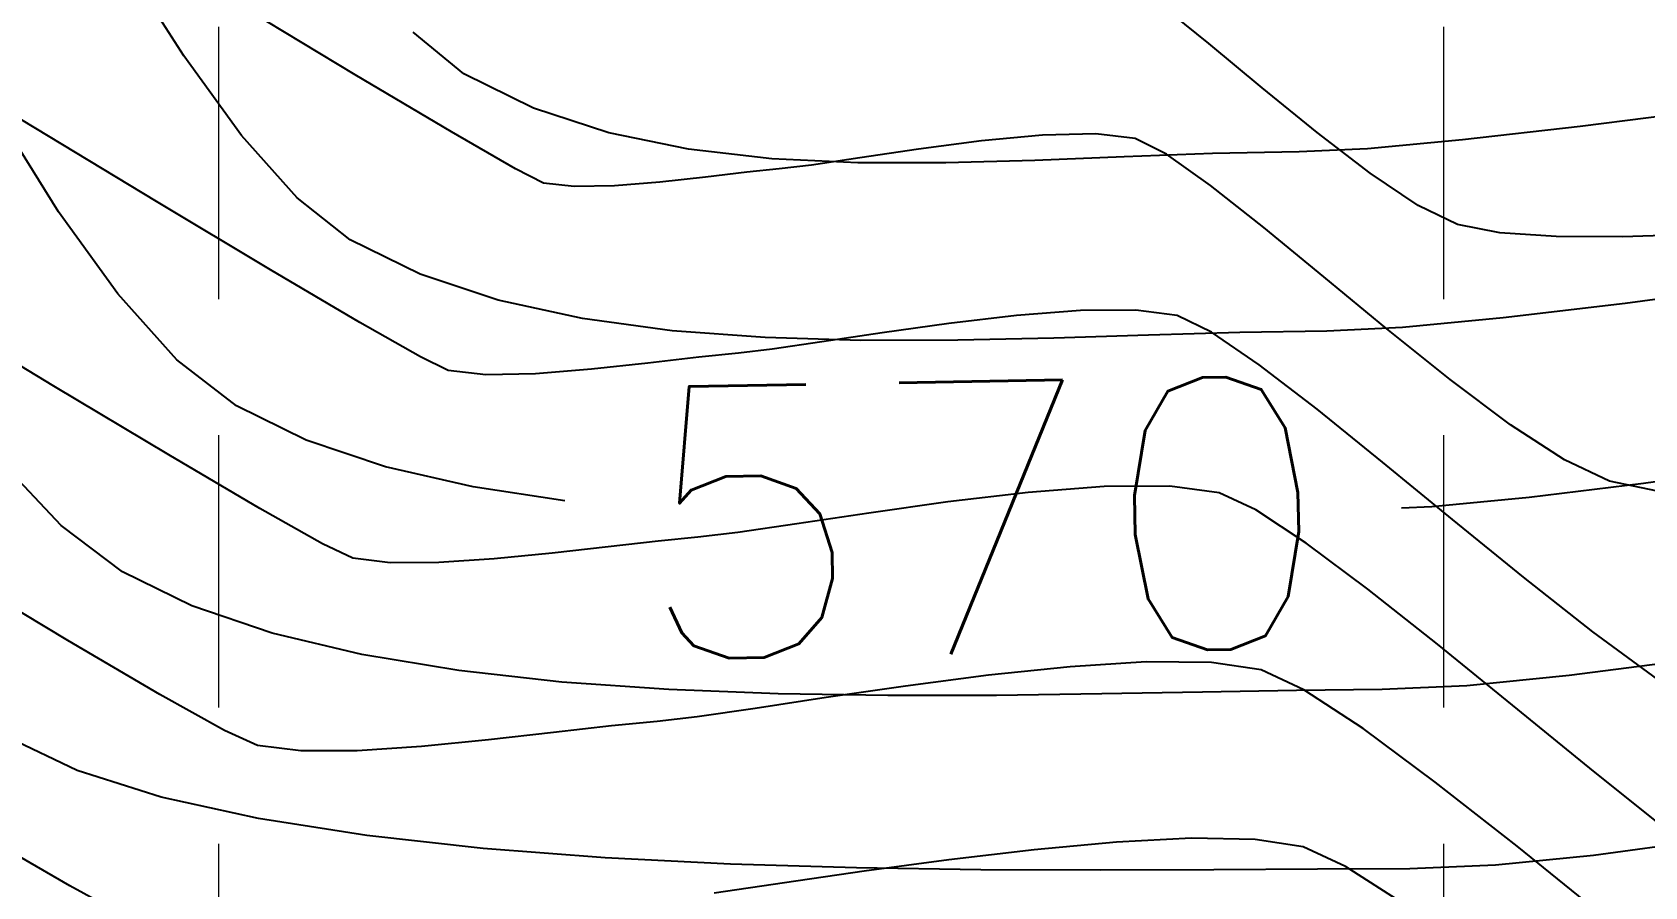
# Model space of a CAD drawing. Header units: inches. Extents: x 2547543 to 2548696, y 7125653 to 7126375.
# Drawn here: x 2547864.85 to 2547888.54, y 7125803.74 to 7125816.3 of the extents above; entities that cross this region are included whole.
import ezdxf

# ---------------------------------------------------------------- set-up
doc = ezdxf.new("R2010")
doc.units = ezdxf.units.IN
doc.header["$MEASUREMENT"] = 0
doc.linetypes.add('HIDDEN', pattern=[0.375, 0.25, -0.125])
for name, color, linetype in [('CONT-MJR', 6, 'Continuous'), ('CONT-MNR', 14, 'Continuous'), ('GRID', 254, 'HIDDEN'), ('V-TOPO-MAJR-E', 6, 'Continuous'), ('V-TOPO-MINR-E', 14, 'Continuous')]:
    doc.layers.add(name, color=color, linetype=linetype)
doc.styles.add('L80', font='simplex', dxfattribs={"height": 3.2})

msp = doc.modelspace()

# ---------------------------------------------------------------- linework, layer by layer
at = {"layer": 'CONT-MJR', "color": 35, "extrusion": (0.8481857699548482, 0.529698876387426, 0), "elevation": 5935598.523571566}
msp.add_lwpolyline([(4694412.392285161, 570.0000000000009), (4694414.036346219, 570.0000000000009)], dxfattribs=at)
at = {"layer": 'CONT-MJR', "color": 35, "extrusion": (0.8107810658775308, 0.5853495222638307, 0), "elevation": 6236852.510917101}
msp.add_lwpolyline([(4286081.608860355, 570), (4286083.095196875, 570)], dxfattribs=at)
at = {"layer": 'CONT-MJR', "color": 35, "extrusion": (0.7431583726636057, 0.6691155603780122, 0), "elevation": 6661460.020519225}
msp.add_lwpolyline([(3590789.029406239, 570), (3590790.330243183, 570)], dxfattribs=at)
at = {"layer": 'CONT-MJR', "color": 35, "extrusion": (-0.6145847360779467, -0.7888508111043562, 0), "elevation": -7187082.32296567}
msp.add_lwpolyline([(-2369526.936534769, 570), (-2369528.041951516, 570)], dxfattribs=at)
at = {"layer": 'CONT-MJR', "color": 35, "extrusion": (-0.4405206616641555, -0.8977424723421382, 0), "elevation": -7519531.440907484}
msp.add_lwpolyline([(-851736.5693057757, 570.0000000000009), (-851737.711536401, 570.0000000000009)], dxfattribs=at)
at = {"layer": 'CONT-MJR', "color": 35, "elevation": 570}
for points in [[(2547870.040489074, 7125809.911001123), (2547868.872240207, 7125810.303688863)], [(2547886.83863526, 7125809.459823173), (2547885.407575082, 7125809.323372608)], [(2547885.407575082, 7125809.323372608), (2547884.962265835, 7125809.303550146)]]:
    msp.add_lwpolyline(points, dxfattribs=at)
at = {"layer": 'CONT-MJR', "color": 35, "extrusion": (-0.2233369203784027, -0.9747413092692292, 0), "elevation": -7514854.730620112}
msp.add_lwpolyline([(892059.0586930204, 570.0000000000009), (892057.7383892734, 570.0000000000009)], dxfattribs=at)
at = {"layer": 'CONT-MJR', "color": 35, "extrusion": (0.1374461089894027, -0.9905092463595043, 0), "elevation": -6707982.999404491}
msp.add_lwpolyline([(3503123.845540655, 570), (3503121.947859622, 570)], dxfattribs=at)
at = {"layer": 'CONT-MJR', "color": 35, "extrusion": (-0.1500890587465723, -0.9886724808775493, 0), "elevation": -7427499.480782314}
msp.add_lwpolyline([(1449505.568966596, 570.0000000000009), (1449504.208168508, 570.0000000000009)], dxfattribs=at)
at = {"layer": 'CONT-MJR', "color": 35, "extrusion": (0.1220745557814132, -0.9925209331952505, 0), "elevation": -6761482.900827533}
msp.add_lwpolyline([(3398712.739213537, 570.0000000000009), (3398711.047149071, 570.0000000000009)], dxfattribs=at)
at = {"layer": 'CONT-MNR', "color": 35, "extrusion": (0.8432562842490144, 0.5375117106394477, 0), "elevation": 5978714.442309644}
msp.add_lwpolyline([(4639380.690602261, 569), (4639382.324346642, 569)], dxfattribs=at)
at = {"layer": 'CONT-MNR', "color": 35}
for points, elevation in [([(2547871.187776972, 7125815.684166664), (2547870.443033512, 7125816.295718441)], 568), ([(2547872.212996823, 7125815.179081288), (2547871.187776972, 7125815.684166664)], 568), ([(2547884.463323835, 7125814.585302898), (2547883.461025986, 7125814.53799658)], 568), ([(2547880.888134504, 7125814.466697446), (2547879.578661043, 7125814.413591688)], 568), ([(2547882.186560727, 7125814.515194901), (2547880.888134504, 7125814.466697446)], 568), ([(2547869.517294116, 7125813.245515859), (2547868.73909202, 7125813.862053969)], 569), ([(2547870.546444661, 7125812.739943599), (2547869.517294116, 7125813.245515859)], 569), ([(2547871.691319429, 7125812.359789393), (2547870.546444661, 7125812.739943599)], 569), ([(2547890.28851022, 7125812.584019078), (2547888.247995823, 7125812.31293605)], 569), ([(2547888.247995823, 7125812.31293605), (2547886.458160498, 7125812.098713561)], 569), ([(2547884.978119746, 7125811.957496895), (2547883.866989067, 7125811.905431334)], 569), ([(2547886.458160498, 7125812.098713561), (2547884.978119746, 7125811.957496895)], 569), ([(2547879.858628682, 7125811.804159475), (2547878.443964088, 7125811.772486784)], 569), ([(2547881.247498996, 7125811.847689747), (2547879.858628682, 7125811.804159475)], 569), ([(2547882.5903581, 7125811.886854674), (2547881.247498996, 7125811.847689747)], 569), ([(2547883.866989067, 7125811.905431334), (2547882.5903581, 7125811.886854674)], 569), ([(2547868.373067502, 7125807.468073632), (2547867.193222897, 7125807.869244114)], 571), ([(2547871.117730822, 7125806.918996324), (2547869.689893162, 7125807.154668978)], 571), ([(2547874.202565908, 7125806.640711704), (2547872.630611423, 7125806.751021842)], 571), ([(2547879.013182092, 7125806.555429079), (2547877.4198203, 7125806.552949151)], 571), ([(2547884.678915229, 7125806.640300845), (2547883.420577164, 7125806.627907751)], 571), ([(2547865.50935652, 7125805.453334921), (2547864.505845551, 7125805.929563444)], 572), ([(2547869.762300858, 7125804.494979025), (2547868.174413056, 7125804.743927937)], 572), ([(2547875.105455817, 7125804.076527901), (2547873.264651122, 7125804.169164233)], 572), ([(2547887.786008382, 7125804.20486206), (2547886.3474691, 7125804.061471462)], 572), ([(2547878.782179926, 7125803.992371238), (2547876.95690838, 7125804.020225311)], 572), ([(2547882.206864443, 7125803.990467738), (2547880.544441574, 7125803.985080455)], 572), ([(2547885.08487831, 7125804.007735599), (2547883.732619649, 7125804.000647862)], 572)]:
    msp.add_lwpolyline(points, dxfattribs=dict(at, elevation=elevation))
at = {"layer": 'CONT-MNR', "color": 35, "extrusion": (0.8094388364788023, 0.5872041978731444, 0), "elevation": 6246651.59872214}
msp.add_lwpolyline([(4271792.483587674, 569.0000000000009), (4271793.929860994, 569.0000000000009)], dxfattribs=at)
at = {"layer": 'CONT-MNR', "color": 35, "extrusion": (-0.3114945070215788, -0.9502479529551136, 0), "elevation": -7564939.485999895}
msp.add_lwpolyline([(201459.2308571232, 568), (201458.0684566372, 568)], dxfattribs=at)
at = {"layer": 'CONT-MNR', "color": 35, "extrusion": (0.1247924254424204, -0.9921828715273199, 0), "elevation": -6752154.429514118}
msp.add_lwpolyline([(3417220.174830804, 568.0000000000009), (3417218.151074272, 568.0000000000009)], dxfattribs=at)
at = {"layer": 'CONT-MNR', "color": 35, "extrusion": (0.200911166993852, 0.9796094645200039, 0), "elevation": 7492411.83873459}
msp.add_lwpolyline([(-1064266.240997808, 568.0000000000009), (-1064265.045619616, 568.0000000000009)], dxfattribs=at)
at = {"layer": 'CONT-MNR', "color": 35, "extrusion": (0.1134696409941609, -0.9935414639423239, 0), "elevation": -6790684.689579407}
msp.add_lwpolyline([(3339995.62555857, 568.0000000000005), (3339993.883589817, 568.0000000000005)], dxfattribs=at)
at = {"layer": 'CONT-MNR', "color": 35, "extrusion": (0.7470599608611546, 0.6647566583932275, 0), "elevation": 6640342.931776579}
msp.add_lwpolyline([(3629697.515866532, 569), (3629698.743292449, 569)], dxfattribs=at)
at = {"layer": 'CONT-MNR', "color": 35, "extrusion": (-0.1130580249960916, -0.9935883871020149, 0), "elevation": -7368184.269801182}
msp.add_lwpolyline([(1725909.213517622, 568.0000000000009), (1725907.981090603, 568.0000000000009)], dxfattribs=at)
at = {"layer": 'CONT-MNR', "color": 35, "extrusion": (0.09222136466571927, -0.9957385298858292, 0), "elevation": -6860478.757190201}
msp.add_lwpolyline([(3194180.476718174, 568), (3194179.07524054, 568)], dxfattribs=at)
at = {"layer": 'CONT-MNR', "color": 35, "extrusion": (-0.04705289825583746, -0.9988923989928675, 0), "elevation": -7237806.814948476}
msp.add_lwpolyline([(2209764.728206613, 568.0000000000009), (2209763.461670965, 568.0000000000009)], dxfattribs=at)
at = {"layer": 'CONT-MNR', "color": 35, "extrusion": (-0.0007271324311651349, -0.9999997356391789, 0), "elevation": -7127665.138100507}
msp.add_lwpolyline([(2542696.186762922, 568), (2542694.893935814, 568)], dxfattribs=at)
at = {"layer": 'CONT-MNR', "color": 35, "extrusion": (0.02799941373928723, -0.9996079395594337, 0), "elevation": -7051681.529172495}
msp.add_lwpolyline([(2746399.281866454, 568.0000000000009), (2746397.973746617, 568.0000000000009)], dxfattribs=at)
at = {"layer": 'CONT-MNR', "color": 35, "extrusion": (0.01788831040981471, -0.999839991373961, 0), "elevation": -7079097.015964082}
msp.add_lwpolyline([(2674944.560072533, 568.0000000000009), (2674943.285403316, 568.0000000000009)], dxfattribs=at)
at = {"layer": 'CONT-MNR', "color": 35, "extrusion": (-0.2134153754197194, -0.9769615537647632, 0), "elevation": -7505399.708380213}
msp.add_lwpolyline([(968416.0360421739, 569), (968414.7664097555, 569)], dxfattribs=at)
at = {"layer": 'CONT-MNR', "color": 35, "extrusion": (-0.1340608821462367, -0.9909730974543017, 0), "elevation": -7403058.170365905}
msp.add_lwpolyline([(1569582.204068345, 569.0000000000009), (1569580.876411288, 569.0000000000009)], dxfattribs=at)
at = {"layer": 'CONT-MNR', "color": 35, "extrusion": (-0.07365523735429222, -0.9972837640362361, 0), "elevation": -7294120.806699404}
msp.add_lwpolyline([(2016101.626556106, 569), (2016100.252076834, 569)], dxfattribs=at)
at = {"layer": 'CONT-MNR', "color": 35, "extrusion": (-0.0289514162582566, -0.9995808198923393, 0), "elevation": -7196589.418638766}
msp.add_lwpolyline([(2340506.661657782, 569), (2340505.255465967, 569)], dxfattribs=at)
at = {"layer": 'CONT-MNR', "color": 35, "extrusion": (0.002529270495293418, -0.9999968013902654, 0), "elevation": -7119344.706021974}
msp.add_lwpolyline([(2565893.399766461, 569.0000000000009), (2565891.979519973, 569.0000000000009)], dxfattribs=at)
at = {"layer": 'CONT-MNR', "color": 35, "extrusion": (0.7288227916021132, 0.6847023721598332, 0), "elevation": 6736000.641153516}
msp.add_lwpolyline([(3448922.645408319, 571), (3448923.895852824, 571)], dxfattribs=at)
at = {"layer": 'CONT-MNR', "color": 35, "extrusion": (-0.6022435285562965, -0.7983124277574923, 0), "elevation": -7223057.294485033}
msp.add_lwpolyline([(-2257478.742663407, 571.0000000000009), (-2257479.871940726, 571.0000000000009)], dxfattribs=at)
at = {"layer": 'CONT-MNR', "color": 35, "extrusion": (-0.4405077029677867, -0.8977488310357437, 0), "elevation": -7519540.809552807}
msp.add_lwpolyline([(-851628.4619203266, 571), (-851629.5946363551, 571)], dxfattribs=at)
at = {"layer": 'CONT-MNR', "color": 35, "extrusion": (-0.2315329487789834, -0.9728270625500242, 0), "elevation": -7522093.824980129}
msp.add_lwpolyline([(828777.4432281202, 571.0000000000005), (828776.0896209781, 571.0000000000005)], dxfattribs=at)
at = {"layer": 'CONT-MNR', "color": 35, "extrusion": (0.1296250002671823, -0.9915630889185686, 0), "elevation": -6735417.138070473}
msp.add_lwpolyline([(3450075.568290657, 571.0000000000009), (3450073.841983198, 571.0000000000009)], dxfattribs=at)
at = {"layer": 'CONT-MNR', "color": 35, "extrusion": (-0.1103514707442926, -0.9938926264464244, 0), "elevation": -7363448.279379863}
msp.add_lwpolyline([(1745968.565474479, 571.0000000000009), (1745967.043297374, 571.0000000000009)], dxfattribs=at)
at = {"layer": 'CONT-MNR', "color": 35, "extrusion": (0.09888991857316211, -0.9950983790583691, 0), "elevation": -6838918.460977964}
msp.add_lwpolyline([(3240069.107757564, 571.0000000000009), (3240067.598331613, 571.0000000000009)], dxfattribs=at)
at = {"layer": 'CONT-MNR', "color": 35, "extrusion": (-0.03902153727817993, -0.9992383697739232, 0), "elevation": -7219801.3791645}
msp.add_lwpolyline([(2267875.341376065, 571), (2267873.735093359, 571)], dxfattribs=at)
at = {"layer": 'CONT-MNR', "color": 35, "extrusion": (-0.01555636651465771, -0.9998789924090125, 0), "elevation": -7164579.991241484}
msp.add_lwpolyline([(2436717.44886137, 571.0000000000009), (2436715.836471179, 571.0000000000009)], dxfattribs=at)
at = {"layer": 'CONT-MNR', "color": 35, "extrusion": (0.01291993711998457, -0.9999165341291322, 0), "elevation": -7092293.357139656}
msp.add_lwpolyline([(2639732.873555419, 571.0000000000009), (2639731.32486671, 571.0000000000009)], dxfattribs=at)
at = {"layer": 'CONT-MNR', "color": 35, "extrusion": (0.01860849135223681, -0.999826847033822, 0), "elevation": -7077160.507493394}
msp.add_lwpolyline([(2680041.376745528, 571.0000000000005), (2680039.898701556, 571.0000000000005)], dxfattribs=at)
at = {"layer": 'CONT-MNR', "color": 35, "extrusion": (0.01807429766561176, -0.999836646539771, 0), "elevation": -7078591.399377372}
msp.add_lwpolyline([(2676261.165104548, 571), (2676259.78383133, 571)], dxfattribs=at)
at = {"layer": 'CONT-MNR', "color": 35, "extrusion": (0.0446419358248269, -0.9990030518300792, 0), "elevation": -7004960.076086396}
msp.add_lwpolyline([(2863455.620417271, 571.0000000000005), (2863454.37268385, 571.0000000000005)], dxfattribs=at)
at = {"layer": 'CONT-MNR', "color": 35, "extrusion": (-0.3029141600189605, -0.953017844355502, 0), "elevation": -7562804.293041939}
msp.add_lwpolyline([(269655.2181012463, 572.0000000000009), (269653.9220792088, 572.0000000000009)], dxfattribs=at)
at = {"layer": 'CONT-MNR', "color": 35, "extrusion": (-0.2163204832721851, -0.9763224101273557, 0), "elevation": -7508238.936491524}
msp.add_lwpolyline([(946083.2708200205, 572.0000000000009), (946081.8062173512, 572.0000000000009)], dxfattribs=at)
at = {"layer": 'CONT-MNR', "color": 35, "extrusion": (-0.109896154047555, -0.9939430744894581, 0), "elevation": -7362645.115841181}
msp.add_lwpolyline([(1749340.715883883, 572.0000000000009), (1749338.996447066, 572.0000000000009)], dxfattribs=at)
at = {"layer": 'CONT-MNR', "color": 35, "extrusion": (0.1343359735298413, -0.9909358436426597, 0), "elevation": -6718941.815199172}
msp.add_lwpolyline([(3482046.774037224, 572), (3482045.177778225, 572)], dxfattribs=at)
at = {"layer": 'CONT-MNR', "color": 35, "extrusion": (-0.07609234248586119, -0.9971007749545752, 0), "elevation": -7299018.504312605}
msp.add_lwpolyline([(1998267.275342455, 572.0000000000005), (1998265.476800128, 572.0000000000005)], dxfattribs=at)
at = {"layer": 'CONT-MNR', "color": 35, "extrusion": (-0.03039590434018305, -0.9995379377489093, 0), "elevation": -7199956.479431639}
msp.add_lwpolyline([(2330104.421800508, 572), (2330102.569492063, 572)], dxfattribs=at)
at = {"layer": 'CONT-MNR', "color": 35, "extrusion": (-0.00413713821554011, -0.9999914420070732, 0), "elevation": -7136283.936469398}
msp.add_lwpolyline([(2518378.303714774, 572.0000000000009), (2518376.541438044, 572.0000000000009)], dxfattribs=at)
at = {"layer": 'CONT-MNR', "color": 35, "extrusion": (0.006672037897912013, -0.9999777417074288, 0), "elevation": -7108645.815594099}
msp.add_lwpolyline([(2595370.655423507, 572.0000000000005), (2595369.129634339, 572.0000000000005)], dxfattribs=at)
at = {"layer": 'CONT-MNR', "color": 35, "extrusion": (0.04252150618209608, -0.999095551742678, 0), "elevation": -7011019.175330862}
msp.add_lwpolyline([(2848581.837554542, 572.0000000000009), (2848580.573820769, 572.0000000000009)], dxfattribs=at)
at = {"layer": 'GRID', "color": 252, "linetype": 'HIDDEN', "lineweight": 0, "ltscale": 16}
for p, q in [((2547867.583313598, 7126356.376313465), (2547867.583313598, 7125726.296813901)), ((2547885.583313597, 7126356.376313465), (2547885.583313597, 7125726.296813901))]:
    msp.add_line(p, q, dxfattribs=at)
at = {"layer": 'V-TOPO-MAJR-E', "color": 35, "elevation": 570}
for points in [[(2547865.167552961, 7125811.098312451), (2547863.184835703, 7125812.298929939)], [(2547866.857429586, 7125810.08595118), (2547865.167552961, 7125811.098312451)], [(2547868.193129069, 7125809.301178055), (2547866.857429586, 7125810.08595118)], [(2547880.597643501, 7125809.621970928), (2547879.481734082, 7125809.534794193)], [(2547881.561491241, 7125809.630333394), (2547880.597643501, 7125809.621970928)], [(2547883.565595448, 7125808.79110283), (2547882.824330169, 7125809.280289054)], [(2547872.487536656, 7125808.642228404), (2547871.636480262, 7125808.558621587)], [(2547874.045453992, 7125808.821935816), (2547873.311687076, 7125808.736636904)], [(2547870.107559684, 7125808.503458089), (2547869.556650566, 7125808.571723953)], [(2547870.821995427, 7125808.505727725), (2547870.107559684, 7125808.503458089)], [(2547886.594452032, 7125806.412985368), (2547885.492778926, 7125807.3062675)], [(2547887.732015985, 7125805.487371575), (2547886.594452032, 7125806.412985368)]]:
    msp.add_lwpolyline(points, dxfattribs=at)
at = {"layer": 'V-TOPO-MAJR-E', "color": 35, "extrusion": (-0.1336789130813595, -0.9910246960582699, 0), "elevation": -7402451.360870429}
msp.add_lwpolyline([(1572443.796391034, 570), (1572443.063861675, 570)], dxfattribs=at)
at = {"layer": 'V-TOPO-MAJR-E', "color": 35, "extrusion": (0.1383421026768113, -0.990384502416591, 0), "elevation": -6704812.351914897}
msp.add_lwpolyline([(3509178.637116665, 570), (3509177.46329109, 570)], dxfattribs=at)
at = {"layer": 'V-TOPO-MAJR-E', "color": 35, "extrusion": (0.1163803236161188, -0.9932047222375695, 0), "elevation": -6780864.641104012}
msp.add_lwpolyline([(3359869.952636675, 570), (3359868.762409021, 570)], dxfattribs=at)
at = {"layer": 'V-TOPO-MAJR-E', "color": 35, "extrusion": (-0.4250642454343168, -0.9051631826656201, 0), "elevation": -7533034.097393615}
msp.add_lwpolyline([(-722677.0185051542, 570.0000000000005), (-722677.6116404603, 570.0000000000005)], dxfattribs=at)
at = {"layer": 'V-TOPO-MAJR-E', "color": 35, "extrusion": (-0.4904400239080989, -0.8714749468280908, 0), "elevation": -7459540.819404168}
msp.add_lwpolyline([(-1274377.73000742, 570.0000000000009), (-1274378.78590218, 570.0000000000009)], dxfattribs=at)
at = {"layer": 'V-TOPO-MAJR-E', "color": 35, "extrusion": (0.1485436107893207, -0.9889058578518335, 0), "elevation": -6668283.623538363}
msp.add_lwpolyline([(3578104.059318391, 570.0000000000005), (3578102.99035292, 570.0000000000005)], dxfattribs=at)
at = {"layer": 'V-TOPO-MAJR-E', "color": 35, "extrusion": (0.09659307392742196, -0.9953239563424823, 0), "elevation": -6846381.242759021}
msp.add_lwpolyline([(3224264.436143797, 570), (3224263.853513516, 570)], dxfattribs=at)
at = {"layer": 'V-TOPO-MAJR-E', "color": 35, "extrusion": (0.1166828807411145, -0.9931692229131726, 0), "elevation": -6779840.715149278}
msp.add_lwpolyline([(3361931.162065928, 570.0000000000009), (3361930.569269456, 570.0000000000009)], dxfattribs=at)
at = {"layer": 'V-TOPO-MAJR-E', "color": 35, "extrusion": (0.1459243281103145, -0.9892957548001271, 0), "elevation": -6677735.562435329}
msp.add_lwpolyline([(3560431.891176814, 570), (3560431.015965941, 570)], dxfattribs=at)
at = {"layer": 'V-TOPO-MAJR-E', "color": 35, "extrusion": (-0.4307445536364675, -0.9024738940891976, 0), "elevation": -7528337.145161292}
msp.add_lwpolyline([(-770017.4721043943, 570), (-770017.9633492604, 570)], dxfattribs=at)
at = {"layer": 'V-TOPO-MAJR-E', "color": 35, "extrusion": (0.1138082329219925, -0.9935027358387966, 0), "elevation": -6789541.515600554}
msp.add_lwpolyline([(3342294.806188507, 570), (3342293.976648345, 570)], dxfattribs=at)
at = {"layer": 'V-TOPO-MAJR-E', "color": 35, "extrusion": (-0.5985381237373143, -0.80109432305629, 0), "elevation": -7233450.41858972}
msp.add_lwpolyline([(-2223972.035868714, 570.0000000000009), (-2223973.163730616, 570.0000000000009)], dxfattribs=at)
at = {"layer": 'V-TOPO-MAJR-E', "color": 35, "extrusion": (0.06480498377437129, -0.9978979477271228, 0), "elevation": -6945714.956483565}
msp.add_lwpolyline([(3004303.785136549, 570), (3004302.968936016, 570)], dxfattribs=at)
at = {"layer": 'V-TOPO-MAJR-E', "color": 35, "extrusion": (0.6204060493158231, 0.7842807749603026, 0), "elevation": 7169357.249061337}
msp.add_lwpolyline([(2422636.350280479, 570.0000000000009), (2422637.655501445, 570.0000000000009)], dxfattribs=at)
at = {"layer": 'V-TOPO-MAJR-E', "color": 35, "extrusion": (-0.6254081229278985, -0.7802978147962498, 0), "elevation": -7153720.134370305}
msp.add_lwpolyline([(-2468423.954695745, 570), (-2468425.40456813, 570)], dxfattribs=at)
at = {"layer": 'V-TOPO-MINR-E', "color": 35, "extrusion": (-0.5150030878103975, -0.8571883221006665, 0), "elevation": -7420326.68735721}
msp.add_lwpolyline([(-1485813.013370589, 568), (-1485815.134310601, 568)], dxfattribs=at)
at = {"layer": 'V-TOPO-MINR-E', "color": 35, "extrusion": (-0.6269721625198464, -0.7790416596210933, 0), "elevation": -7148758.794598592}
msp.add_lwpolyline([(-2482782.020804235, 567), (-2482782.929258647, 567)], dxfattribs=at)
at = {"layer": 'V-TOPO-MINR-E', "color": 35, "extrusion": (-0.6372479411040362, -0.7706588490108104, 0), "elevation": -7115205.900227989}
msp.add_lwpolyline([(-2577362.727909744, 567.0000000000009), (-2577363.74296301, 567.0000000000009)], dxfattribs=at)
at = {"layer": 'V-TOPO-MINR-E', "color": 35, "extrusion": (-0.510498881024971, -0.8598784172615641, 0), "elevation": -7428019.678107237}
msp.add_lwpolyline([(-1446861.210874112, 568), (-1446862.854405581, 568)], dxfattribs=at)
at = {"layer": 'V-TOPO-MINR-E', "color": 35, "extrusion": (-0.6313789226782077, -0.7754744715319171, 0), "elevation": -7134567.56595421}
msp.add_lwpolyline([(-2523270.503187544, 567.0000000000009), (-2523271.543193831, 567.0000000000009)], dxfattribs=at)
at = {"layer": 'V-TOPO-MINR-E', "color": 35, "extrusion": (-0.5173362428322301, -0.8557822222109032, 0), "elevation": -7416248.54926051}
msp.add_lwpolyline([(-1506022.739476626, 569.0000000000005), (-1506025.056560767, 569.0000000000005)], dxfattribs=at)
at = {"layer": 'V-TOPO-MINR-E', "color": 35, "extrusion": (-0.5002654810652261, -0.8658720739546795, 0), "elevation": -7444655.982827807}
msp.add_lwpolyline([(-1358667.744112575, 568), (-1358668.833537659, 568)], dxfattribs=at)
at = {"layer": 'V-TOPO-MINR-E', "color": 35, "extrusion": (0.0939091345143035, -0.9955807724412794, 0), "elevation": -6855055.009612188}
msp.add_lwpolyline([(3205799.128302005, 568), (3205798.227886805, 568)], dxfattribs=at)
at = {"layer": 'V-TOPO-MINR-E', "color": 35, "extrusion": (0.02713395001843803, -0.9996318065950067, 0), "elevation": -7054057.065007928}
msp.add_lwpolyline([(2740293.862052801, 568), (2740293.07911448, 568)], dxfattribs=at)
at = {"layer": 'V-TOPO-MINR-E', "color": 35, "extrusion": (-0.1196805779350762, -0.9928124491892344, 0), "elevation": -7379529.455842077}
msp.add_lwpolyline([(1676746.403250316, 568.0000000000005), (1676745.817693227, 568.0000000000005)], dxfattribs=at)
at = {"layer": 'V-TOPO-MINR-E', "color": 35, "extrusion": (-0.6088354471146871, -0.7932965387146595, 0), "elevation": -7204126.162031485}
msp.add_lwpolyline([(-2317220.332127486, 567.0000000000009), (-2317221.315920344, 567.0000000000009)], dxfattribs=at)
at = {"layer": 'V-TOPO-MINR-E', "color": 35, "extrusion": (0.1460163472816645, -0.9892821773015628, 0), "elevation": -6677409.541567871}
msp.add_lwpolyline([(3561055.583227193, 568.0000000000009), (3561054.712433102, 568.0000000000009)], dxfattribs=at)
at = {"layer": 'V-TOPO-MINR-E', "color": 35, "extrusion": (0.1288173288456153, -0.991668339612131, 0), "elevation": -6738233.890211919}
msp.add_lwpolyline([(3444579.147520182, 568), (3444578.217061516, 568)], dxfattribs=at)
at = {"layer": 'V-TOPO-MINR-E', "color": 35, "extrusion": (-0.4489563265635778, -0.8935537011498179, 0), "elevation": -7511185.447841179}
msp.add_lwpolyline([(-922510.5472847181, 568), (-922511.0615014797, 568)], dxfattribs=at)
at = {"layer": 'V-TOPO-MINR-E', "color": 35, "extrusion": (0.1202302889207381, -0.9927460287636692, 0), "elevation": -6767791.989651247}
msp.add_lwpolyline([(3386132.792291158, 568.0000000000009), (3386132.31238653, 568.0000000000009)], dxfattribs=at)
at = {"layer": 'V-TOPO-MINR-E', "color": 35, "extrusion": (0.1476959180631575, -0.989032818357147, 0), "elevation": -6671353.316219227}
msp.add_lwpolyline([(3572387.686258917, 568.0000000000009), (3572386.965655854, 568.0000000000009)], dxfattribs=at)
at = {"layer": 'V-TOPO-MINR-E', "color": 35}
for points, elevation in [([(2547882.158328092, 7125814.046582713), (2547881.512924574, 7125814.503466241)], 568), ([(2547872.808503051, 7125814.028763082), (2547872.35744595, 7125814.078113486)], 568), ([(2547874.068362998, 7125814.095945916), (2547873.40175981, 7125814.041906388)], 568), ([(2547875.819718841, 7125814.287466924), (2547875.346195743, 7125814.240323674)], 568), ([(2547882.943658629, 7125813.425374554), (2547882.158328092, 7125814.046582713)], 568), ([(2547885.785527832, 7125813.470721831), (2547885.20809829, 7125813.751947031)], 567), ([(2547886.408390819, 7125813.348466188), (2547885.785527832, 7125813.470721831)], 567), ([(2547887.238828442, 7125813.294845053), (2547886.408390819, 7125813.348466188)], 567), ([(2547888.211624421, 7125813.292276764), (2547887.238828442, 7125813.294845053)], 567), ([(2547877.336216734, 7125811.882150257), (2547876.446625936, 7125811.748524767)], 569), ([(2547885.679250285, 7125811.192782547), (2547884.750115933, 7125811.936776443)], 568), ([(2547874.639162879, 7125811.524760308), (2547873.891668787, 7125811.437240242)], 569), ([(2547875.717990138, 7125811.641048627), (2547875.222539356, 7125811.582840395)], 569), ([(2547871.512746814, 7125811.264119437), (2547870.957048258, 7125811.32491872)], 569), ([(2547872.243634154, 7125811.280311881), (2547871.512746814, 7125811.264119437)], 569), ([(2547873.064883679, 7125811.346888124), (2547872.243634154, 7125811.280311881)], 569), ([(2547873.891668787, 7125811.437240242), (2547873.064883679, 7125811.346888124)], 569), ([(2547888.018321658, 7125809.702397809), (2547887.359349355, 7125810.013895202)], 568), ([(2547865.369022449, 7125807.363251453), (2547863.674847519, 7125808.378757702)], 571), ([(2547887.777056521, 7125807.48799051), (2547886.756257543, 7125808.289726437)], 569), ([(2547888.729305498, 7125806.79055269), (2547887.777056521, 7125807.48799051)], 569), ([(2547882.172324718, 7125807.038950188), (2547881.21372241, 7125807.046368375)], 571), ([(2547878.896416099, 7125806.850369256), (2547877.677381665, 7125806.691655789)], 571), ([(2547876.511206093, 7125806.522268943), (2547875.467724165, 7125806.364560639)], 571), ([(2547873.356379129, 7125806.108391128), (2547872.506335088, 7125806.009575237)], 571), ([(2547870.56566491, 7125805.803350541), (2547869.622111903, 7125805.742074799)], 571), ([(2547871.551584827, 7125805.900206197), (2547870.56566491, 7125805.803350541)], 571), ([(2547872.506335088, 7125806.009575237), (2547871.551584827, 7125805.900206197)], 571), ([(2547869.622111903, 7125805.742074799), (2547868.794462369, 7125805.739445503)], 571), ([(2547886.662103952, 7125804.338043529), (2547885.460376162, 7125805.281308691)], 571), ([(2547865.39863088, 7125803.755110068), (2547864.171292117, 7125804.467410437)], 572), ([(2547880.776437298, 7125804.398962936), (2547879.567961433, 7125804.287703016)], 572), ([(2547882.813114014, 7125804.438310309), (2547881.878132708, 7125804.455149624)], 572), ([(2547878.312638759, 7125804.139322636), (2547877.070402923, 7125803.971774565)], 572), ([(2547884.141401626, 7125804.043388604), (2547883.521447572, 7125804.33049222)], 572), ([(2547877.070402923, 7125803.971774565), (2547875.901187572, 7125803.803011576)], 572)]:
    msp.add_lwpolyline(points, dxfattribs=dict(at, elevation=elevation))
at = {"layer": 'V-TOPO-MINR-E', "color": 35, "extrusion": (0.4578305416013393, 0.8890394789754977, 0), "elevation": 7501623.816622846}
msp.add_lwpolyline([(997256.205573326, 568.0000000000009), (997256.6647672923, 568.0000000000009)], dxfattribs=at)
at = {"layer": 'V-TOPO-MINR-E', "color": 35, "extrusion": (0.1086345074346583, -0.9940817591095962, 0), "elevation": -6806854.76716372}
msp.add_lwpolyline([(3306905.115343785, 568), (3306904.440252042, 568)], dxfattribs=at)
at = {"layer": 'V-TOPO-MINR-E', "color": 35, "extrusion": (0.1162902377629118, -0.9932152740473967, 0), "elevation": -6781174.513714559}
msp.add_lwpolyline([(3359251.342471995, 568.0000000000005), (3359250.731590977, 568.0000000000005)], dxfattribs=at)
at = {"layer": 'V-TOPO-MINR-E', "color": 35, "extrusion": (-0.5583181329717692, -0.8296269417002549, 0), "elevation": -7334297.582565263}
msp.add_lwpolyline([(-1864676.816893722, 567.0000000000009), (-1864677.665568197, 567.0000000000009)], dxfattribs=at)
at = {"layer": 'V-TOPO-MINR-E', "color": 35, "extrusion": (0.02214906459093522, -0.9997546793777694, 0), "elevation": -7067632.920226628}
msp.add_lwpolyline([(2705078.471348703, 568.0000000000005), (2705077.87794637, 568.0000000000005)], dxfattribs=at)
at = {"layer": 'V-TOPO-MINR-E', "color": 35, "extrusion": (-0.514025302080843, -0.8577750222644037, 0), "elevation": -7422013.035802511}
msp.add_lwpolyline([(-1477350.248879846, 569.0000000000009), (-1477352.203303922, 569.0000000000009)], dxfattribs=at)
at = {"layer": 'V-TOPO-MINR-E', "color": 35, "extrusion": (0.635569733744644, 0.7720434661000393, 0), "elevation": 7120794.979821999}
msp.add_lwpolyline([(2561873.823564487, 568.0000000000009), (2561874.962439937, 568.0000000000009)], dxfattribs=at)
at = {"layer": 'V-TOPO-MINR-E', "color": 35, "extrusion": (0.02942032354734973, -0.999567128592357, 0), "elevation": -7047769.03589787}
msp.add_lwpolyline([(2756430.086657264, 567.0000000000009), (2756429.036264526, 567.0000000000009)], dxfattribs=at)
at = {"layer": 'V-TOPO-MINR-E', "color": 35, "extrusion": (-0.5080272924050855, -0.8613409720729405, 0), "elevation": -7432141.187593378}
msp.add_lwpolyline([(-1425522.461303022, 569.0000000000009), (-1425523.984072472, 569.0000000000009)], dxfattribs=at)
at = {"layer": 'V-TOPO-MINR-E', "color": 35, "extrusion": (-0.636297146977216, -0.7714440619699235, 0), "elevation": -7118377.102666114}
msp.add_lwpolyline([(-2568583.244206381, 568), (-2568584.446102929, 568)], dxfattribs=at)
at = {"layer": 'V-TOPO-MINR-E', "color": 35, "extrusion": (0.07788439224185835, -0.9969623972071949, 0), "elevation": -6905726.717017828}
msp.add_lwpolyline([(3095130.353367736, 569.0000000000009), (3095129.411430813, 569.0000000000009)], dxfattribs=at)
at = {"layer": 'V-TOPO-MINR-E', "color": 35, "extrusion": (0.008675800460373514, -0.9999623645349719, 0), "elevation": -7103439.124848846}
msp.add_lwpolyline([(2609607.293743213, 569.0000000000009), (2609606.482602064, 569.0000000000009)], dxfattribs=at)
at = {"layer": 'V-TOPO-MINR-E', "color": 35, "extrusion": (-0.1336789127577213, -0.9910246961019255, 0), "elevation": -7402453.85549125}
msp.add_lwpolyline([(1572442.839652063, 569), (1572442.223203717, 569)], dxfattribs=at)
at = {"layer": 'V-TOPO-MINR-E', "color": 35, "extrusion": (-0.4946610357579206, -0.8690859909714926, 0), "elevation": -7453275.256641164}
msp.add_lwpolyline([(-1310542.707941805, 569.0000000000009), (-1310543.730190603, 569.0000000000009)], dxfattribs=at)
at = {"layer": 'V-TOPO-MINR-E', "color": 35, "extrusion": (-0.1383421021454092, 0.9903845024908202, 0), "elevation": 6704814.949045695}
msp.add_lwpolyline([(-3509179.011120154, 569.0000000000009), (-3509178.023306049, 569.0000000000009)], dxfattribs=at)
at = {"layer": 'V-TOPO-MINR-E', "color": 35, "extrusion": (0.1163803232130107, -0.9932047222848043, 0), "elevation": -6780867.245439752}
msp.add_lwpolyline([(3359870.081321612, 569), (3359869.079704602, 569)], dxfattribs=at)
at = {"layer": 'V-TOPO-MINR-E', "color": 35, "extrusion": (-0.4361690411675131, -0.8998647495746304, 0), "elevation": -7523574.256115734}
msp.add_lwpolyline([(-815309.1858466477, 569.0000000000005), (-815309.7444302449, 569.0000000000005)], dxfattribs=at)
at = {"layer": 'V-TOPO-MINR-E', "color": 35, "extrusion": (0.1459243281830293, -0.9892957547894015, 0), "elevation": -6677738.153476739}
msp.add_lwpolyline([(3560432.644537158, 569), (3560431.908017471, 569)], dxfattribs=at)
at = {"layer": 'V-TOPO-MINR-E', "color": 35, "extrusion": (-0.5637830060288983, -0.8259229516807358, 0), "elevation": -7321824.259643564}
msp.add_lwpolyline([(-1913056.435531175, 569.0000000000005), (-1913057.282652118, 569.0000000000005)], dxfattribs=at)
at = {"layer": 'V-TOPO-MINR-E', "color": 35, "extrusion": (0.4425744281415455, 0.896731774587688, 0), "elevation": 7517563.966565496}
msp.add_lwpolyline([(868945.0274361353, 569.0000000000009), (868945.48114073, 569.0000000000009)], dxfattribs=at)
at = {"layer": 'V-TOPO-MINR-E', "color": 35, "extrusion": (0.09906873201891424, -0.9950805928849004, 0), "elevation": -6838342.046999532}
msp.add_lwpolyline([(3241286.305158901, 569.0000000000009), (3241285.718898369, 569.0000000000009)], dxfattribs=at)
at = {"layer": 'V-TOPO-MINR-E', "color": 35, "extrusion": (-0.6094050112064257, -0.792859087301455, 0), "elevation": -7202456.923132662}
msp.add_lwpolyline([(-2322392.019327208, 569), (-2322393.094428817, 569)], dxfattribs=at)
at = {"layer": 'V-TOPO-MINR-E', "color": 35, "extrusion": (0.5986780432325449, 0.8009897630751913, 0), "elevation": 7233065.031859225}
msp.add_lwpolyline([(2225235.249795669, 568), (2225236.354774264, 568)], dxfattribs=at)
at = {"layer": 'V-TOPO-MINR-E', "color": 35, "extrusion": (-0.6284701108094348, -0.7778337353311289, 0), "elevation": -7143964.765432276}
msp.add_lwpolyline([(-2496527.925567155, 569.0000000000005), (-2496529.160910901, 569.0000000000005)], dxfattribs=at)
at = {"layer": 'V-TOPO-MINR-E', "color": 35, "extrusion": (-0.5454301946550518, -0.838156251995147, 0), "elevation": -7362236.912044954}
msp.add_lwpolyline([(-1751104.223335711, 568), (-1751105.17187308, 568)], dxfattribs=at)
at = {"layer": 'V-TOPO-MINR-E', "color": 35, "extrusion": (-0.6343530287968945, -0.7730434883343927, 0), "elevation": -7124819.37222296}
msp.add_lwpolyline([(-2550652.152158675, 569), (-2550653.478242557, 569)], dxfattribs=at)
at = {"layer": 'V-TOPO-MINR-E', "color": 35, "extrusion": (-0.2027496686210576, -0.9792306019901806, 0), "elevation": -7494394.37594476}
msp.add_lwpolyline([(1050215.084198752, 568.0000000000009), (1050214.362166812, 568.0000000000009)], dxfattribs=at)
at = {"layer": 'V-TOPO-MINR-E', "color": 35, "extrusion": (-0.6308265886420343, -0.7759238461745158, 0), "elevation": -7136359.285962951}
msp.add_lwpolyline([(-2518183.243192795, 569), (-2518184.590089779, 569)], dxfattribs=at)
at = {"layer": 'V-TOPO-MINR-E', "color": 35, "extrusion": (0.5053142583777709, 0.862935397512539, 0), "elevation": 7436584.108999158}
msp.add_lwpolyline([(1402127.278598944, 571.0000000000009), (1402128.848078449, 571.0000000000009)], dxfattribs=at)
at = {"layer": 'V-TOPO-MINR-E', "color": 35, "extrusion": (0.1039938401747456, -0.9945779412422687, 0), "elevation": -6822206.59619181}
msp.add_lwpolyline([(3275105.374657229, 571.0000000000009), (3275104.166045556, 571.0000000000009)], dxfattribs=at)
at = {"layer": 'V-TOPO-MINR-E', "color": 35, "extrusion": (0.06292021671682499, -0.9980185601121393, 0), "elevation": -6951374.449917361}
msp.add_lwpolyline([(2991190.063895786, 571), (2991188.946433801, 571)], dxfattribs=at)
at = {"layer": 'V-TOPO-MINR-E', "color": 35, "extrusion": (-0.145274721626908, -0.9893913559639707, 0), "elevation": -7420354.761927168}
msp.add_lwpolyline([(1485653.703334362, 571), (1485652.96336223, 571)], dxfattribs=at)
at = {"layer": 'V-TOPO-MINR-E', "color": 35, "extrusion": (-0.4243924371754939, -0.9054783593594298, 0), "elevation": -7533566.204858188}
msp.add_lwpolyline([(-717085.0470572733, 571.0000000000009), (-717085.7383221113, 571.0000000000009)], dxfattribs=at)
at = {"layer": 'V-TOPO-MINR-E', "color": 35, "extrusion": (-0.4862189088483205, -0.8738370401158038, 0), "elevation": -7465614.699849728}
msp.add_lwpolyline([(-1238280.491376359, 571.0000000000009), (-1238281.579043213, 571.0000000000009)], dxfattribs=at)
at = {"layer": 'V-TOPO-MINR-E', "color": 35, "extrusion": (0.1437414851320094, -0.98961527143231, 0), "elevation": -6685571.402055582}
msp.add_lwpolyline([(3545692.695900594, 571.0000000000009), (3545691.517487521, 571.0000000000009)], dxfattribs=at)
at = {"layer": 'V-TOPO-MINR-E', "color": 35, "extrusion": (-0.5484996553786925, -0.8361507806905736, 0), "elevation": -7355762.02183763}
msp.add_lwpolyline([(-1778086.642926596, 571), (-1778087.682254642, 571)], dxfattribs=at)
at = {"layer": 'V-TOPO-MINR-E', "color": 35, "extrusion": (0.1438291361312432, -0.9896025361728518, 0), "elevation": -6685257.323153104}
msp.add_lwpolyline([(3546282.598365696, 571), (3546281.73847148, 571)], dxfattribs=at)
at = {"layer": 'V-TOPO-MINR-E', "color": 35, "extrusion": (-0.4192736455759741, -0.9078599066626042, 0), "elevation": -7537487.37562483}
msp.add_lwpolyline([(-674555.2366768648, 571.0000000000005), (-674555.7680665837, 571.0000000000005)], dxfattribs=at)
at = {"layer": 'V-TOPO-MINR-E', "color": 35, "extrusion": (0.09659307385512951, -0.9953239563494981, 0), "elevation": -6846378.608697035}
msp.add_lwpolyline([(3224263.580011293, 571.0000000000009), (3224262.905053907, 571.0000000000009)], dxfattribs=at)
at = {"layer": 'V-TOPO-MINR-E', "color": 35, "extrusion": (0.1135932450562476, -0.9935273396729409, 0), "elevation": -6790261.971813703}
msp.add_lwpolyline([(3340826.544364314, 571), (3340825.951939466, 571)], dxfattribs=at)
at = {"layer": 'V-TOPO-MINR-E', "color": 35, "extrusion": (0.5956188511367153, 0.8032671935107145, 0), "elevation": 7241494.220557855}
msp.add_lwpolyline([(2197631.151933908, 571.0000000000009), (2197632.47275108, 571.0000000000009)], dxfattribs=at)
at = {"layer": 'V-TOPO-MINR-E', "color": 35, "extrusion": (-0.1229743932262011, -0.9924098440718168, 0), "elevation": -7385042.38178815}
msp.add_lwpolyline([(1652238.435971757, 571), (1652237.792881103, 571)], dxfattribs=at)
at = {"layer": 'V-TOPO-MINR-E', "color": 35, "extrusion": (0.05093400453099148, -0.9987020212167578, 0), "elevation": -6986781.48502807}
msp.add_lwpolyline([(2907520.537918236, 572.0000000000009), (2907519.43479099, 572.0000000000009)], dxfattribs=at)
at = {"layer": 'V-TOPO-MINR-E', "color": 35, "extrusion": (-0.1504804648309965, -0.9886129827714419, 0), "elevation": -7428069.370456241}
msp.add_lwpolyline([(1446576.379945292, 572.0000000000009), (1446575.663453026, 572.0000000000009)], dxfattribs=at)
at = {"layer": 'V-TOPO-MINR-E', "color": 35, "extrusion": (0.1173838197507556, -0.9930866220329031, 0), "elevation": -6777461.073390347}
msp.add_lwpolyline([(3366719.239580364, 572), (3366717.975518754, 572)], dxfattribs=at)
at = {"layer": 'V-TOPO-MINR-E', "color": 35, "extrusion": (-0.6271586854655187, -0.7788915092907117, 0), "elevation": -7148157.74548927}
msp.add_lwpolyline([(-2484481.135901017, 571.0000000000009), (-2484482.79378405, 571.0000000000009)], dxfattribs=at)
at = {"layer": 'V-TOPO-MINR-E', "color": 35, "extrusion": (-0.5415033462489474, -0.8406985940283193, 0), "elevation": -7370341.229021719}
msp.add_lwpolyline([(-1716643.084314875, 572), (-1716644.11878581, 572)], dxfattribs=at)
at = {"layer": 'V-TOPO-MINR-E', "color": 35, "extrusion": (0.4785847947146741, 0.8780413397260481, 0), "elevation": 7476119.914526133}
msp.add_lwpolyline([(1173169.177316246, 572.0000000000009), (1173170.179260907, 572.0000000000009)], dxfattribs=at)
at = {"layer": 'V-TOPO-MINR-E', "color": 35, "extrusion": (0.1451517217418342, -0.9894094085237826, 0), "elevation": -6680508.752152303}
msp.add_lwpolyline([(3555215.079187636, 572.0000000000009), (3555214.031834326, 572.0000000000009)], dxfattribs=at)

# ---------------------------------------------------------------- texts
at = {"layer": 'CONT-MJR', "color": 35, "insert": (2547873.644091628, 7125811.078098747, 570), "char_height": 4, "width": 15.04761904761904, "attachment_point": 1, "rotation": 0.993197210750733, "style": 'L80'}
msp.add_mtext('\\Fsimplex.shx;\\W1.0000000000;\\T1.0000000000;\\o\\l570', dxfattribs=at)

doc.saveas('drawing.dxf')
